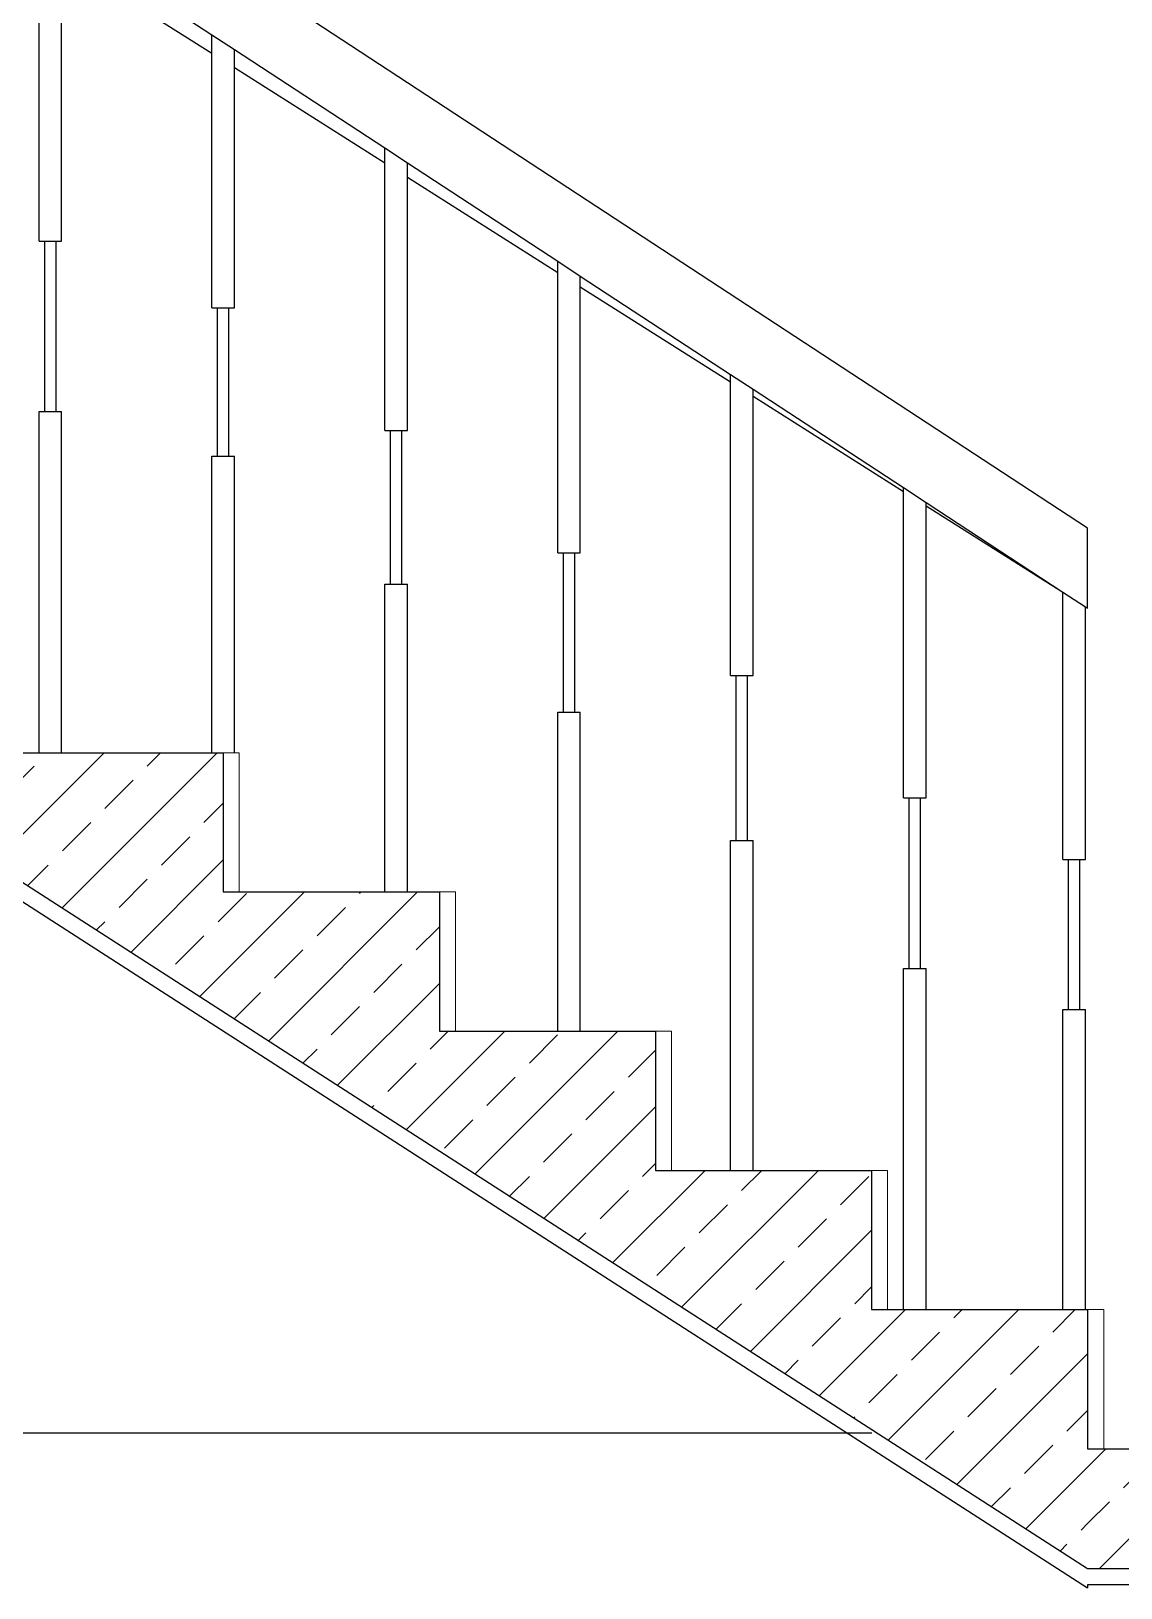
# Model space of a CAD drawing. Header units: millimetres. Extents: x 2232 to 85269, y -3593 to 5869.
# Drawn here: x 77024.8 to 77160.9, y 1990.4 to 2184.8 of the extents above; entities that cross this region are included whole.
import ezdxf

# ---------------------------------------------------------------- set-up
doc = ezdxf.new("R2010")
doc.units = ezdxf.units.MM
doc.layers.add('Standart', color=7, linetype='Continuous')
pattern_1 = [(45, (0, 0), (-7.07107, 7.07107), []), (45, (7.071, 0), (-7.07107, 7.07107), [5, -2.5])]

# ---------------------------------------------------------------- blocks, each defined once
blk = doc.blocks.new('IDE567Entity8358')
at = {"layer": 'Standart', "linetype": 'Continuous', "lineweight": -3}
h = blk.add_hatch(dxfattribs=at)
h.set_pattern_fill('ANSI33', color=171, scale=40, style=0)
h.set_pattern_definition(pattern_1)
h.paths.add_polyline_path([(936, 171.73), (963, 171.73), (963, 154.34), (990, 154.34), (990, 136.95), (1017, 136.95), (1017, 119.56), (1044, 119.56), (1044, 102.17), (1071, 102.17), (1071, 84.78), (1098, 84.78), (1098, 67.39), (1125, 67.39), (1125, 35), (909, 174.12), (909, 189.12), (936, 189.12)])
blk = doc.blocks.new('IDE567Entity8360')
at = {"layer": 'Standart', "linetype": 'Continuous', "lineweight": -3}
h = blk.add_hatch(dxfattribs=at)
h.set_pattern_fill('ANSI33', color=171, scale=40, style=0)
h.set_pattern_definition(pattern_1)
h.paths.add_polyline_path([(1315, 35), (1125, 35), (1125, 50), (1315, 50)])
blk = doc.blocks.new('IDE567Entity8889')
at = {"layer": 'Standart', "color": 134, "linetype": 'Continuous', "lineweight": -3}
blk.add_lwpolyline([(1121.9, 67.39), (1121.9, 104.87)], dxfattribs=at)
blk = doc.blocks.new('IDE567Entity8890')
at = {"layer": 'Standart', "color": 134, "linetype": 'Continuous', "lineweight": -3}
blk.add_lwpolyline([(1122.61, 104.87), (1122.61, 123.61)], dxfattribs=at)
blk = doc.blocks.new('IDE567Entity8891')
at = {"layer": 'Standart', "color": 134, "linetype": 'Continuous', "lineweight": -3}
blk.add_lwpolyline([(1121.9, 123.61), (1121.9, 157.03)], dxfattribs=at)
blk = doc.blocks.new('IDE567Entity8892')
at = {"layer": 'Standart', "color": 134, "linetype": 'Continuous', "lineweight": -3}
blk.add_lwpolyline([(1121.9, 104.87), (1122.61, 104.87)], dxfattribs=at)
blk = doc.blocks.new('IDE567Entity8893')
at = {"layer": 'Standart', "color": 134, "linetype": 'Continuous', "lineweight": -3}
blk.add_lwpolyline([(1124.73, 67.39), (1124.73, 104.87)], dxfattribs=at)
blk = doc.blocks.new('IDE567Entity8894')
at = {"layer": 'Standart', "color": 134, "linetype": 'Continuous', "lineweight": -3}
blk.add_lwpolyline([(1124.03, 104.87), (1124.03, 123.61)], dxfattribs=at)
blk = doc.blocks.new('IDE567Entity8895')
at = {"layer": 'Standart', "color": 134, "linetype": 'Continuous', "lineweight": -3}
blk.add_lwpolyline([(1121.9, 123.61), (1122.61, 123.61)], dxfattribs=at)
blk = doc.blocks.new('IDE567Entity8896')
at = {"layer": 'Standart', "color": 134, "linetype": 'Continuous', "lineweight": -3}
blk.add_lwpolyline([(1124.73, 123.61), (1124.73, 155.17)], dxfattribs=at)
blk = doc.blocks.new('IDE567Entity8897')
at = {"layer": 'Standart', "color": 134, "linetype": 'Continuous', "lineweight": -3}
blk.add_lwpolyline([(1101.99, 67.39), (1101.99, 110)], dxfattribs=at)
blk = doc.blocks.new('IDE567Entity8898')
at = {"layer": 'Standart', "color": 134, "linetype": 'Continuous', "lineweight": -3}
blk.add_lwpolyline([(1102.69, 110), (1102.69, 131.3)], dxfattribs=at)
blk = doc.blocks.new('IDE567Entity8899')
at = {"layer": 'Standart', "color": 134, "linetype": 'Continuous', "lineweight": -3}
blk.add_lwpolyline([(1101.99, 131.3), (1101.99, 169.58)], dxfattribs=at)
blk = doc.blocks.new('IDE567Entity8900')
at = {"layer": 'Standart', "color": 134, "linetype": 'Continuous', "lineweight": -3}
blk.add_lwpolyline([(1101.99, 110), (1102.69, 110)], dxfattribs=at)
blk = doc.blocks.new('IDE567Entity8901')
at = {"layer": 'Standart', "color": 134, "linetype": 'Continuous', "lineweight": -3}
blk.add_lwpolyline([(1104.81, 67.39), (1104.81, 110)], dxfattribs=at)
blk = doc.blocks.new('IDE567Entity8902')
at = {"layer": 'Standart', "color": 134, "linetype": 'Continuous', "lineweight": -3}
blk.add_lwpolyline([(1104.11, 110), (1104.11, 131.3)], dxfattribs=at)
blk = doc.blocks.new('IDE567Entity8903')
at = {"layer": 'Standart', "color": 134, "linetype": 'Continuous', "lineweight": -3}
blk.add_lwpolyline([(1101.99, 131.3), (1102.69, 131.3)], dxfattribs=at)
blk = doc.blocks.new('IDE567Entity8904')
at = {"layer": 'Standart', "color": 134, "linetype": 'Continuous', "lineweight": -3}
blk.add_lwpolyline([(1104.81, 131.3), (1104.81, 167.79)], dxfattribs=at)
blk = doc.blocks.new('IDE567Entity8905')
at = {"layer": 'Standart', "color": 134, "linetype": 'Continuous', "lineweight": -3}
blk.add_lwpolyline([(1080.39, 84.78), (1080.39, 126)], dxfattribs=at)
blk = doc.blocks.new('IDE567Entity8906')
at = {"layer": 'Standart', "color": 134, "linetype": 'Continuous', "lineweight": -3}
blk.add_lwpolyline([(1081.09, 126), (1081.09, 146.61)], dxfattribs=at)
blk = doc.blocks.new('IDE567Entity8907')
at = {"layer": 'Standart', "color": 134, "linetype": 'Continuous', "lineweight": -3}
blk.add_lwpolyline([(1080.39, 146.61), (1080.39, 183.27)], dxfattribs=at)
blk = doc.blocks.new('IDE567Entity8908')
at = {"layer": 'Standart', "color": 134, "linetype": 'Continuous', "lineweight": -3}
blk.add_lwpolyline([(1080.39, 126), (1081.09, 126)], dxfattribs=at)
blk = doc.blocks.new('IDE567Entity8909')
at = {"layer": 'Standart', "color": 134, "linetype": 'Continuous', "lineweight": -3}
blk.add_lwpolyline([(1083.21, 84.78), (1083.21, 126)], dxfattribs=at)
blk = doc.blocks.new('IDE567Entity8910')
at = {"layer": 'Standart', "color": 134, "linetype": 'Continuous', "lineweight": -3}
blk.add_lwpolyline([(1082.51, 126), (1082.51, 146.61)], dxfattribs=at)
blk = doc.blocks.new('IDE567Entity8911')
at = {"layer": 'Standart', "color": 134, "linetype": 'Continuous', "lineweight": -3}
blk.add_lwpolyline([(1080.39, 146.61), (1081.09, 146.61)], dxfattribs=at)
blk = doc.blocks.new('IDE567Entity8912')
at = {"layer": 'Standart', "color": 134, "linetype": 'Continuous', "lineweight": -3}
blk.add_lwpolyline([(1083.21, 146.61), (1083.21, 181.48)], dxfattribs=at)
blk = doc.blocks.new('IDE567Entity8913')
at = {"layer": 'Standart', "color": 134, "linetype": 'Continuous', "lineweight": -3}
blk.add_lwpolyline([(1058.79, 102.17), (1058.79, 142)], dxfattribs=at)
blk = doc.blocks.new('IDE567Entity8914')
at = {"layer": 'Standart', "color": 134, "linetype": 'Continuous', "lineweight": -3}
blk.add_lwpolyline([(1059.49, 142), (1059.49, 161.91)], dxfattribs=at)
blk = doc.blocks.new('IDE567Entity8915')
at = {"layer": 'Standart', "color": 134, "linetype": 'Continuous', "lineweight": -3}
blk.add_lwpolyline([(1058.79, 161.91), (1058.79, 196.96)], dxfattribs=at)
blk = doc.blocks.new('IDE567Entity8916')
at = {"layer": 'Standart', "color": 134, "linetype": 'Continuous', "lineweight": -3}
blk.add_lwpolyline([(1058.79, 142), (1059.49, 142)], dxfattribs=at)
blk = doc.blocks.new('IDE567Entity8917')
at = {"layer": 'Standart', "color": 134, "linetype": 'Continuous', "lineweight": -3}
blk.add_lwpolyline([(1061.61, 102.17), (1061.61, 142)], dxfattribs=at)
blk = doc.blocks.new('IDE567Entity8918')
at = {"layer": 'Standart', "color": 134, "linetype": 'Continuous', "lineweight": -3}
blk.add_lwpolyline([(1060.91, 142), (1060.91, 161.91)], dxfattribs=at)
blk = doc.blocks.new('IDE567Entity8919')
at = {"layer": 'Standart', "color": 134, "linetype": 'Continuous', "lineweight": -3}
blk.add_lwpolyline([(1058.79, 161.91), (1059.49, 161.91)], dxfattribs=at)
blk = doc.blocks.new('IDE567Entity8920')
at = {"layer": 'Standart', "color": 134, "linetype": 'Continuous', "lineweight": -3}
blk.add_lwpolyline([(1061.61, 161.91), (1061.61, 195.17)], dxfattribs=at)
blk = doc.blocks.new('IDE567Entity8921')
at = {"layer": 'Standart', "color": 134, "linetype": 'Continuous', "lineweight": -3}
blk.add_lwpolyline([(1037.19, 119.56), (1037.19, 158)], dxfattribs=at)
blk = doc.blocks.new('IDE567Entity8922')
at = {"layer": 'Standart', "color": 134, "linetype": 'Continuous', "lineweight": -3}
blk.add_lwpolyline([(1037.89, 158), (1037.89, 177.21)], dxfattribs=at)
blk = doc.blocks.new('IDE567Entity8923')
at = {"layer": 'Standart', "color": 134, "linetype": 'Continuous', "lineweight": -3}
blk.add_lwpolyline([(1037.19, 177.21), (1037.19, 210.65)], dxfattribs=at)
blk = doc.blocks.new('IDE567Entity8924')
at = {"layer": 'Standart', "color": 134, "linetype": 'Continuous', "lineweight": -3}
blk.add_lwpolyline([(1037.19, 158), (1037.89, 158)], dxfattribs=at)
blk = doc.blocks.new('IDE567Entity8925')
at = {"layer": 'Standart', "color": 134, "linetype": 'Continuous', "lineweight": -3}
blk.add_lwpolyline([(1040.01, 119.56), (1040.01, 158)], dxfattribs=at)
blk = doc.blocks.new('IDE567Entity8926')
at = {"layer": 'Standart', "color": 134, "linetype": 'Continuous', "lineweight": -3}
blk.add_lwpolyline([(1039.31, 158), (1039.31, 177.21)], dxfattribs=at)
blk = doc.blocks.new('IDE567Entity8927')
at = {"layer": 'Standart', "color": 134, "linetype": 'Continuous', "lineweight": -3}
blk.add_lwpolyline([(1037.19, 177.21), (1037.89, 177.21)], dxfattribs=at)
blk = doc.blocks.new('IDE567Entity8928')
at = {"layer": 'Standart', "color": 134, "linetype": 'Continuous', "lineweight": -3}
blk.add_lwpolyline([(1040.01, 177.21), (1040.01, 208.86)], dxfattribs=at)
blk = doc.blocks.new('IDE567Entity8929')
at = {"layer": 'Standart', "color": 134, "linetype": 'Continuous', "lineweight": -3}
blk.add_lwpolyline([(1015.59, 136.95), (1015.59, 173.99)], dxfattribs=at)
blk = doc.blocks.new('IDE567Entity8930')
at = {"layer": 'Standart', "color": 134, "linetype": 'Continuous', "lineweight": -3}
blk.add_lwpolyline([(1016.29, 173.99), (1016.29, 192.52)], dxfattribs=at)
blk = doc.blocks.new('IDE567Entity8931')
at = {"layer": 'Standart', "color": 134, "linetype": 'Continuous', "lineweight": -3}
blk.add_lwpolyline([(1015.59, 192.52), (1015.59, 224.34)], dxfattribs=at)
blk = doc.blocks.new('IDE567Entity8932')
at = {"layer": 'Standart', "color": 134, "linetype": 'Continuous', "lineweight": -3}
blk.add_lwpolyline([(1015.59, 173.99), (1016.29, 173.99)], dxfattribs=at)
blk = doc.blocks.new('IDE567Entity8933')
at = {"layer": 'Standart', "color": 134, "linetype": 'Continuous', "lineweight": -3}
blk.add_lwpolyline([(1018.41, 136.95), (1018.41, 173.99)], dxfattribs=at)
blk = doc.blocks.new('IDE567Entity8934')
at = {"layer": 'Standart', "color": 134, "linetype": 'Continuous', "lineweight": -3}
blk.add_lwpolyline([(1017.71, 173.99), (1017.71, 192.52)], dxfattribs=at)
blk = doc.blocks.new('IDE567Entity8935')
at = {"layer": 'Standart', "color": 134, "linetype": 'Continuous', "lineweight": -3}
blk.add_lwpolyline([(1015.59, 192.52), (1016.29, 192.52)], dxfattribs=at)
blk = doc.blocks.new('IDE567Entity8936')
at = {"layer": 'Standart', "color": 134, "linetype": 'Continuous', "lineweight": -3}
blk.add_lwpolyline([(1018.41, 192.52), (1018.41, 222.54)], dxfattribs=at)
blk = doc.blocks.new('IDE567Entity8937')
at = {"layer": 'Standart', "color": 134, "linetype": 'Continuous', "lineweight": -3}
blk.add_lwpolyline([(993.99, 136.95), (993.99, 179.56)], dxfattribs=at)
blk = doc.blocks.new('IDE567Entity8938')
at = {"layer": 'Standart', "color": 134, "linetype": 'Continuous', "lineweight": -3}
blk.add_lwpolyline([(994.69, 179.56), (994.69, 200.86)], dxfattribs=at)
blk = doc.blocks.new('IDE567Entity8939')
at = {"layer": 'Standart', "color": 134, "linetype": 'Continuous', "lineweight": -3}
blk.add_lwpolyline([(993.99, 200.86), (993.99, 238.02)], dxfattribs=at)
blk = doc.blocks.new('IDE567Entity8940')
at = {"layer": 'Standart', "color": 134, "linetype": 'Continuous', "lineweight": -3}
blk.add_lwpolyline([(993.99, 179.56), (994.69, 179.56)], dxfattribs=at)
blk = doc.blocks.new('IDE567Entity8941')
at = {"layer": 'Standart', "color": 134, "linetype": 'Continuous', "lineweight": -3}
blk.add_lwpolyline([(996.81, 136.95), (996.81, 179.56)], dxfattribs=at)
blk = doc.blocks.new('IDE567Entity8942')
at = {"layer": 'Standart', "color": 134, "linetype": 'Continuous', "lineweight": -3}
blk.add_lwpolyline([(996.11, 179.56), (996.11, 200.86)], dxfattribs=at)
blk = doc.blocks.new('IDE567Entity8943')
at = {"layer": 'Standart', "color": 134, "linetype": 'Continuous', "lineweight": -3}
blk.add_lwpolyline([(993.99, 200.86), (994.69, 200.86)], dxfattribs=at)
blk = doc.blocks.new('IDE567Entity8944')
at = {"layer": 'Standart', "color": 134, "linetype": 'Continuous', "lineweight": -3}
blk.add_lwpolyline([(996.81, 200.86), (996.81, 236.23)], dxfattribs=at)
blk = doc.blocks.new('IDE567Entity8983')
at = {"layer": 'Standart', "color": 134, "linetype": 'Continuous', "lineweight": -3}
blk.add_lwpolyline([(996.81, 236.23), (1015.59, 224.34)], dxfattribs=at)
blk = doc.blocks.new('IDE567Entity8984')
at = {"layer": 'Standart', "color": 134, "linetype": 'Continuous', "lineweight": -3}
blk.add_lwpolyline([(1018.41, 222.54), (1037.19, 210.65)], dxfattribs=at)
blk = doc.blocks.new('IDE567Entity8985')
at = {"layer": 'Standart', "color": 134, "linetype": 'Continuous', "lineweight": -3}
blk.add_lwpolyline([(1040.01, 208.86), (1058.79, 196.96)], dxfattribs=at)
blk = doc.blocks.new('IDE567Entity8986')
at = {"layer": 'Standart', "color": 134, "linetype": 'Continuous', "lineweight": -3}
blk.add_lwpolyline([(1061.61, 195.17), (1080.39, 183.27)], dxfattribs=at)
blk = doc.blocks.new('IDE567Entity8987')
at = {"layer": 'Standart', "color": 134, "linetype": 'Continuous', "lineweight": -3}
blk.add_lwpolyline([(1083.21, 181.48), (1101.99, 169.58)], dxfattribs=at)
blk = doc.blocks.new('IDE567Entity8988')
at = {"layer": 'Standart', "color": 134, "linetype": 'Continuous', "lineweight": -3}
blk.add_lwpolyline([(1104.81, 167.79), (1121.9, 157.03)], dxfattribs=at)
blk = doc.blocks.new('IDE567Entity8989')
at = {"layer": 'Standart', "color": 134, "linetype": 'Continuous', "lineweight": -3}
blk.add_lwpolyline([(1125, 165), (912.54, 304.12)], dxfattribs=at)
blk = doc.blocks.new('IDE567Entity8990')
at = {"layer": 'Standart', "color": 134, "linetype": 'Continuous', "lineweight": -3}
blk.add_lwpolyline([(1125, 155), (1125, 165)], dxfattribs=at)
blk = doc.blocks.new('IDE567Entity9056')
at = {"layer": 'Standart', "color": 159, "linetype": 'Continuous', "lineweight": -3}
blk.add_lwpolyline([(787, 52), (1098.02, 52)], dxfattribs=at)
blk = doc.blocks.new('IDE567Entity9514')
at = {"layer": 'Standart', "color": 159, "linetype": 'Continuous', "lineweight": -3}
blk.add_lwpolyline([(1017, 136.95), (1017, 119.56)], dxfattribs=at)
blk = doc.blocks.new('IDE567Entity9516')
at = {"layer": 'Standart', "color": 159, "linetype": 'Continuous', "lineweight": -3}
blk.add_lwpolyline([(992, 136.95), (993.99, 136.95)], dxfattribs=at)
blk = doc.blocks.new('IDE567Entity9517')
at = {"layer": 'Standart', "color": 159, "linetype": 'Continuous', "lineweight": -3}
blk.add_lwpolyline([(1044, 119.56), (1044, 102.17)], dxfattribs=at)
blk = doc.blocks.new('IDE567Entity9518')
at = {"layer": 'Standart', "color": 159, "linetype": 'Continuous', "lineweight": -3}
blk.add_lwpolyline([(1017, 119.56), (1019, 119.56)], dxfattribs=at)
blk = doc.blocks.new('IDE567Entity9519')
at = {"layer": 'Standart', "color": 159, "linetype": 'Continuous', "lineweight": -3}
blk.add_lwpolyline([(1019, 119.56), (1037.19, 119.56)], dxfattribs=at)
blk = doc.blocks.new('IDE567Entity9520')
at = {"layer": 'Standart', "color": 159, "linetype": 'Continuous', "lineweight": -3}
blk.add_lwpolyline([(1071, 102.17), (1071, 84.78)], dxfattribs=at)
blk = doc.blocks.new('IDE567Entity9521')
at = {"layer": 'Standart', "color": 159, "linetype": 'Continuous', "lineweight": -3}
blk.add_lwpolyline([(1044, 102.17), (1046, 102.17)], dxfattribs=at)
blk = doc.blocks.new('IDE567Entity9522')
at = {"layer": 'Standart', "color": 159, "linetype": 'Continuous', "lineweight": -3}
blk.add_lwpolyline([(1046, 102.17), (1058.79, 102.17)], dxfattribs=at)
blk = doc.blocks.new('IDE567Entity9523')
at = {"layer": 'Standart', "color": 159, "linetype": 'Continuous', "lineweight": -3}
blk.add_lwpolyline([(1098, 84.78), (1098, 67.39)], dxfattribs=at)
blk = doc.blocks.new('IDE567Entity9524')
at = {"layer": 'Standart', "color": 159, "linetype": 'Continuous', "lineweight": -3}
blk.add_lwpolyline([(1071, 84.78), (1073, 84.78)], dxfattribs=at)
blk = doc.blocks.new('IDE567Entity9525')
at = {"layer": 'Standart', "color": 159, "linetype": 'Continuous', "lineweight": -3}
blk.add_lwpolyline([(1073, 84.78), (1080.39, 84.78)], dxfattribs=at)
blk = doc.blocks.new('IDE567Entity9526')
at = {"layer": 'Standart', "color": 159, "linetype": 'Continuous', "lineweight": -3}
blk.add_lwpolyline([(1125, 67.39), (1125, 50)], dxfattribs=at)
blk = doc.blocks.new('IDE567Entity9527')
at = {"layer": 'Standart', "color": 159, "linetype": 'Continuous', "lineweight": -3}
blk.add_lwpolyline([(1098, 67.39), (1100, 67.39)], dxfattribs=at)
blk = doc.blocks.new('IDE567Entity9528')
at = {"layer": 'Standart', "color": 159, "linetype": 'Continuous', "lineweight": -3}
blk.add_lwpolyline([(1100, 67.39), (1101.99, 67.39)], dxfattribs=at)
blk = doc.blocks.new('IDE567Entity9530')
at = {"layer": 'Standart', "color": 159, "linetype": 'Continuous', "lineweight": -3}
blk.add_lwpolyline([(1125, 35), (909, 174.12)], dxfattribs=at)
blk = doc.blocks.new('IDE567Entity9547')
at = {"layer": 'Standart', "color": 159, "linetype": 'Continuous', "lineweight": -3}
blk.add_lwpolyline([(1315, 35), (1125, 35)], dxfattribs=at)
blk = doc.blocks.new('IDE567Entity9548')
at = {"layer": 'Standart', "color": 159, "linetype": 'Continuous', "lineweight": -3}
blk.add_lwpolyline([(1125, 50), (1127, 50)], dxfattribs=at)
blk = doc.blocks.new('IDE567Entity9549')
at = {"layer": 'Standart', "color": 159, "linetype": 'Continuous', "lineweight": -3}
blk.add_lwpolyline([(1127, 50), (1315, 50)], dxfattribs=at)
blk = doc.blocks.new('IDE567Entity9753')
at = {"layer": 'Standart', "color": 163, "linetype": 'Continuous', "lineweight": 5}
blk.add_lwpolyline([(1125, 67.39), (1127, 67.39)], dxfattribs=at)
blk = doc.blocks.new('IDE567Entity9754')
at = {"layer": 'Standart', "color": 163, "linetype": 'Continuous', "lineweight": 5}
blk.add_lwpolyline([(1127, 67.39), (1127, 50)], dxfattribs=at)
blk = doc.blocks.new('IDE567Entity9755')
at = {"layer": 'Standart', "color": 163, "linetype": 'Continuous', "lineweight": 5}
blk.add_lwpolyline([(1098, 84.78), (1100, 84.78)], dxfattribs=at)
blk = doc.blocks.new('IDE567Entity9756')
at = {"layer": 'Standart', "color": 163, "linetype": 'Continuous', "lineweight": 5}
blk.add_lwpolyline([(1100, 84.78), (1100, 67.39)], dxfattribs=at)
blk = doc.blocks.new('IDE567Entity9757')
at = {"layer": 'Standart', "color": 163, "linetype": 'Continuous', "lineweight": 5}
blk.add_lwpolyline([(1071, 102.17), (1073, 102.17)], dxfattribs=at)
blk = doc.blocks.new('IDE567Entity9758')
at = {"layer": 'Standart', "color": 163, "linetype": 'Continuous', "lineweight": 5}
blk.add_lwpolyline([(1073, 102.17), (1073, 84.78)], dxfattribs=at)
blk = doc.blocks.new('IDE567Entity9759')
at = {"layer": 'Standart', "color": 163, "linetype": 'Continuous', "lineweight": 5}
blk.add_lwpolyline([(1044, 119.56), (1046, 119.56)], dxfattribs=at)
blk = doc.blocks.new('IDE567Entity9760')
at = {"layer": 'Standart', "color": 163, "linetype": 'Continuous', "lineweight": 5}
blk.add_lwpolyline([(1046, 119.56), (1046, 102.17)], dxfattribs=at)
blk = doc.blocks.new('IDE567Entity9761')
at = {"layer": 'Standart', "color": 163, "linetype": 'Continuous', "lineweight": 5}
blk.add_lwpolyline([(1017, 136.95), (1018.41, 136.95)], dxfattribs=at)
blk = doc.blocks.new('IDE567Entity9762')
at = {"layer": 'Standart', "color": 163, "linetype": 'Continuous', "lineweight": 5}
blk.add_lwpolyline([(1019, 136.95), (1019, 119.56)], dxfattribs=at)
blk = doc.blocks.new('IDE567Entity10005')
at = {"layer": 'Standart', "color": 11, "linetype": 'Continuous', "lineweight": -3}
blk.add_lwpolyline([(1313, 33), (1125, 33)], dxfattribs=at)
blk = doc.blocks.new('IDE567Entity10006')
at = {"layer": 'Standart', "color": 11, "linetype": 'Continuous', "lineweight": -3}
blk.add_lwpolyline([(1125, 33), (1125, 32.62)], dxfattribs=at)
blk = doc.blocks.new('IDE567Entity10007')
at = {"layer": 'Standart', "color": 11, "linetype": 'Continuous', "lineweight": -3}
blk.add_lwpolyline([(909, 171.74), (1125, 32.62)], dxfattribs=at)
blk = doc.blocks.new('IDE567Entity10377')
at = {"layer": 'Standart', "color": 134, "linetype": 'Continuous', "lineweight": -3}
blk.add_lwpolyline([(1122.61, 104.87), (1124.03, 104.87)], dxfattribs=at)
blk = doc.blocks.new('IDE567Entity10378')
at = {"layer": 'Standart', "color": 134, "linetype": 'Continuous', "lineweight": -3}
blk.add_lwpolyline([(1124.03, 104.87), (1124.73, 104.87)], dxfattribs=at)
blk = doc.blocks.new('IDE567Entity10379')
at = {"layer": 'Standart', "color": 134, "linetype": 'Continuous', "lineweight": -3}
blk.add_lwpolyline([(1122.61, 123.61), (1124.03, 123.61)], dxfattribs=at)
blk = doc.blocks.new('IDE567Entity10380')
at = {"layer": 'Standart', "color": 134, "linetype": 'Continuous', "lineweight": -3}
blk.add_lwpolyline([(1124.03, 123.61), (1124.73, 123.61)], dxfattribs=at)
blk = doc.blocks.new('IDE567Entity10381')
at = {"layer": 'Standart', "color": 134, "linetype": 'Continuous', "lineweight": -3}
blk.add_lwpolyline([(1101.99, 169.58), (1101.99, 170.07)], dxfattribs=at)
blk = doc.blocks.new('IDE567Entity10382')
at = {"layer": 'Standart', "color": 134, "linetype": 'Continuous', "lineweight": -3}
blk.add_lwpolyline([(1102.69, 110), (1104.11, 110)], dxfattribs=at)
blk = doc.blocks.new('IDE567Entity10383')
at = {"layer": 'Standart', "color": 134, "linetype": 'Continuous', "lineweight": -3}
blk.add_lwpolyline([(1104.11, 110), (1104.81, 110)], dxfattribs=at)
blk = doc.blocks.new('IDE567Entity10384')
at = {"layer": 'Standart', "color": 134, "linetype": 'Continuous', "lineweight": -3}
blk.add_lwpolyline([(1102.69, 131.3), (1104.11, 131.3)], dxfattribs=at)
blk = doc.blocks.new('IDE567Entity10385')
at = {"layer": 'Standart', "color": 134, "linetype": 'Continuous', "lineweight": -3}
blk.add_lwpolyline([(1104.11, 131.3), (1104.81, 131.3)], dxfattribs=at)
blk = doc.blocks.new('IDE567Entity10386')
at = {"layer": 'Standart', "color": 134, "linetype": 'Continuous', "lineweight": -3}
blk.add_lwpolyline([(1104.81, 167.79), (1104.81, 168.22)], dxfattribs=at)
blk = doc.blocks.new('IDE567Entity10387')
at = {"layer": 'Standart', "color": 134, "linetype": 'Continuous', "lineweight": -3}
blk.add_lwpolyline([(1080.39, 183.27), (1080.39, 184.21)], dxfattribs=at)
blk = doc.blocks.new('IDE567Entity10388')
at = {"layer": 'Standart', "color": 134, "linetype": 'Continuous', "lineweight": -3}
blk.add_lwpolyline([(1081.09, 126), (1082.51, 126)], dxfattribs=at)
blk = doc.blocks.new('IDE567Entity10389')
at = {"layer": 'Standart', "color": 134, "linetype": 'Continuous', "lineweight": -3}
blk.add_lwpolyline([(1082.51, 126), (1083.21, 126)], dxfattribs=at)
blk = doc.blocks.new('IDE567Entity10390')
at = {"layer": 'Standart', "color": 134, "linetype": 'Continuous', "lineweight": -3}
blk.add_lwpolyline([(1081.09, 146.61), (1082.51, 146.61)], dxfattribs=at)
blk = doc.blocks.new('IDE567Entity10391')
at = {"layer": 'Standart', "color": 134, "linetype": 'Continuous', "lineweight": -3}
blk.add_lwpolyline([(1082.51, 146.61), (1083.21, 146.61)], dxfattribs=at)
blk = doc.blocks.new('IDE567Entity10392')
at = {"layer": 'Standart', "color": 134, "linetype": 'Continuous', "lineweight": -3}
blk.add_lwpolyline([(1083.21, 181.48), (1083.21, 182.36)], dxfattribs=at)
blk = doc.blocks.new('IDE567Entity10393')
at = {"layer": 'Standart', "color": 134, "linetype": 'Continuous', "lineweight": -3}
blk.add_lwpolyline([(1058.79, 196.96), (1058.79, 198.36)], dxfattribs=at)
blk = doc.blocks.new('IDE567Entity10394')
at = {"layer": 'Standart', "color": 134, "linetype": 'Continuous', "lineweight": -3}
blk.add_lwpolyline([(1059.49, 142), (1060.91, 142)], dxfattribs=at)
blk = doc.blocks.new('IDE567Entity10395')
at = {"layer": 'Standart', "color": 134, "linetype": 'Continuous', "lineweight": -3}
blk.add_lwpolyline([(1060.91, 142), (1061.61, 142)], dxfattribs=at)
blk = doc.blocks.new('IDE567Entity10396')
at = {"layer": 'Standart', "color": 134, "linetype": 'Continuous', "lineweight": -3}
blk.add_lwpolyline([(1059.49, 161.91), (1060.91, 161.91)], dxfattribs=at)
blk = doc.blocks.new('IDE567Entity10397')
at = {"layer": 'Standart', "color": 134, "linetype": 'Continuous', "lineweight": -3}
blk.add_lwpolyline([(1060.91, 161.91), (1061.61, 161.91)], dxfattribs=at)
blk = doc.blocks.new('IDE567Entity10398')
at = {"layer": 'Standart', "color": 134, "linetype": 'Continuous', "lineweight": -3}
blk.add_lwpolyline([(1061.61, 195.17), (1061.61, 196.5)], dxfattribs=at)
blk = doc.blocks.new('IDE567Entity10399')
at = {"layer": 'Standart', "color": 134, "linetype": 'Continuous', "lineweight": -3}
blk.add_lwpolyline([(1037.19, 210.65), (1037.19, 212.5)], dxfattribs=at)
blk = doc.blocks.new('IDE567Entity10400')
at = {"layer": 'Standart', "color": 134, "linetype": 'Continuous', "lineweight": -3}
blk.add_lwpolyline([(1037.89, 158), (1039.31, 158)], dxfattribs=at)
blk = doc.blocks.new('IDE567Entity10401')
at = {"layer": 'Standart', "color": 134, "linetype": 'Continuous', "lineweight": -3}
blk.add_lwpolyline([(1039.31, 158), (1040.01, 158)], dxfattribs=at)
blk = doc.blocks.new('IDE567Entity10402')
at = {"layer": 'Standart', "color": 134, "linetype": 'Continuous', "lineweight": -3}
blk.add_lwpolyline([(1037.89, 177.21), (1039.31, 177.21)], dxfattribs=at)
blk = doc.blocks.new('IDE567Entity10403')
at = {"layer": 'Standart', "color": 134, "linetype": 'Continuous', "lineweight": -3}
blk.add_lwpolyline([(1039.31, 177.21), (1040.01, 177.21)], dxfattribs=at)
blk = doc.blocks.new('IDE567Entity10404')
at = {"layer": 'Standart', "color": 134, "linetype": 'Continuous', "lineweight": -3}
blk.add_lwpolyline([(1040.01, 208.86), (1040.01, 210.65)], dxfattribs=at)
blk = doc.blocks.new('IDE567Entity10405')
at = {"layer": 'Standart', "color": 134, "linetype": 'Continuous', "lineweight": -3}
blk.add_lwpolyline([(1015.59, 224.34), (1015.59, 226.64)], dxfattribs=at)
blk = doc.blocks.new('IDE567Entity10406')
at = {"layer": 'Standart', "color": 134, "linetype": 'Continuous', "lineweight": -3}
blk.add_lwpolyline([(1016.29, 173.99), (1017.71, 173.99)], dxfattribs=at)
blk = doc.blocks.new('IDE567Entity10407')
at = {"layer": 'Standart', "color": 134, "linetype": 'Continuous', "lineweight": -3}
blk.add_lwpolyline([(1017.71, 173.99), (1018.41, 173.99)], dxfattribs=at)
blk = doc.blocks.new('IDE567Entity10408')
at = {"layer": 'Standart', "color": 134, "linetype": 'Continuous', "lineweight": -3}
blk.add_lwpolyline([(1016.29, 192.52), (1017.71, 192.52)], dxfattribs=at)
blk = doc.blocks.new('IDE567Entity10409')
at = {"layer": 'Standart', "color": 134, "linetype": 'Continuous', "lineweight": -3}
blk.add_lwpolyline([(1017.71, 192.52), (1018.41, 192.52)], dxfattribs=at)
blk = doc.blocks.new('IDE567Entity10410')
at = {"layer": 'Standart', "color": 134, "linetype": 'Continuous', "lineweight": -3}
blk.add_lwpolyline([(1018.41, 222.54), (1018.41, 224.79)], dxfattribs=at)
blk = doc.blocks.new('IDE567Entity10412')
at = {"layer": 'Standart', "color": 134, "linetype": 'Continuous', "lineweight": -3}
blk.add_lwpolyline([(994.69, 179.56), (996.11, 179.56)], dxfattribs=at)
blk = doc.blocks.new('IDE567Entity10413')
at = {"layer": 'Standart', "color": 134, "linetype": 'Continuous', "lineweight": -3}
blk.add_lwpolyline([(996.11, 179.56), (996.81, 179.56)], dxfattribs=at)
blk = doc.blocks.new('IDE567Entity10414')
at = {"layer": 'Standart', "color": 134, "linetype": 'Continuous', "lineweight": -3}
blk.add_lwpolyline([(994.69, 200.86), (996.11, 200.86)], dxfattribs=at)
blk = doc.blocks.new('IDE567Entity10415')
at = {"layer": 'Standart', "color": 134, "linetype": 'Continuous', "lineweight": -3}
blk.add_lwpolyline([(996.11, 200.86), (996.81, 200.86)], dxfattribs=at)
blk = doc.blocks.new('IDE567Entity10449')
at = {"layer": 'Standart', "color": 134, "linetype": 'Continuous', "lineweight": -3}
blk.add_lwpolyline([(996.81, 238.94), (1015.59, 226.64)], dxfattribs=at)
blk = doc.blocks.new('IDE567Entity10450')
at = {"layer": 'Standart', "color": 134, "linetype": 'Continuous', "lineweight": -3}
blk.add_lwpolyline([(1015.59, 226.64), (1018.41, 224.79)], dxfattribs=at)
blk = doc.blocks.new('IDE567Entity10451')
at = {"layer": 'Standart', "color": 134, "linetype": 'Continuous', "lineweight": -3}
blk.add_lwpolyline([(1018.41, 224.79), (1037.19, 212.5)], dxfattribs=at)
blk = doc.blocks.new('IDE567Entity10452')
at = {"layer": 'Standart', "color": 134, "linetype": 'Continuous', "lineweight": -3}
blk.add_lwpolyline([(1037.19, 212.5), (1040.01, 210.65)], dxfattribs=at)
blk = doc.blocks.new('IDE567Entity10453')
at = {"layer": 'Standart', "color": 134, "linetype": 'Continuous', "lineweight": -3}
blk.add_lwpolyline([(1040.01, 210.65), (1058.79, 198.36)], dxfattribs=at)
blk = doc.blocks.new('IDE567Entity10454')
at = {"layer": 'Standart', "color": 134, "linetype": 'Continuous', "lineweight": -3}
blk.add_lwpolyline([(1058.79, 198.36), (1061.61, 196.5)], dxfattribs=at)
blk = doc.blocks.new('IDE567Entity10455')
at = {"layer": 'Standart', "color": 134, "linetype": 'Continuous', "lineweight": -3}
blk.add_lwpolyline([(1061.61, 196.5), (1080.39, 184.21)], dxfattribs=at)
blk = doc.blocks.new('IDE567Entity10456')
at = {"layer": 'Standart', "color": 134, "linetype": 'Continuous', "lineweight": -3}
blk.add_lwpolyline([(1080.39, 184.21), (1083.21, 182.36)], dxfattribs=at)
blk = doc.blocks.new('IDE567Entity10457')
at = {"layer": 'Standart', "color": 134, "linetype": 'Continuous', "lineweight": -3}
blk.add_lwpolyline([(1083.21, 182.36), (1101.99, 170.07)], dxfattribs=at)
blk = doc.blocks.new('IDE567Entity10458')
at = {"layer": 'Standart', "color": 134, "linetype": 'Continuous', "lineweight": -3}
blk.add_lwpolyline([(1101.99, 170.07), (1104.81, 168.22)], dxfattribs=at)
blk = doc.blocks.new('IDE567Entity10459')
at = {"layer": 'Standart', "color": 134, "linetype": 'Continuous', "lineweight": -3}
blk.add_lwpolyline([(1104.81, 168.22), (1121.9, 157.03)], dxfattribs=at)
blk = doc.blocks.new('IDE567Entity10460')
at = {"layer": 'Standart', "color": 134, "linetype": 'Continuous', "lineweight": -3}
blk.add_lwpolyline([(1121.9, 157.03), (1124.73, 155.17)], dxfattribs=at)
blk = doc.blocks.new('IDE567Entity10461')
at = {"layer": 'Standart', "color": 134, "linetype": 'Continuous', "lineweight": -3}
blk.add_lwpolyline([(1124.73, 155.17), (1125, 155)], dxfattribs=at)
blk = doc.blocks.new('IDE567Entity10801')
at = {"layer": 'Standart', "color": 159, "linetype": 'Continuous', "lineweight": -3}
blk.add_lwpolyline([(993.99, 136.95), (996.81, 136.95)], dxfattribs=at)
blk = doc.blocks.new('IDE567Entity10802')
at = {"layer": 'Standart', "color": 159, "linetype": 'Continuous', "lineweight": -3}
blk.add_lwpolyline([(996.81, 136.95), (1015.59, 136.95)], dxfattribs=at)
blk = doc.blocks.new('IDE567Entity10803')
at = {"layer": 'Standart', "color": 159, "linetype": 'Continuous', "lineweight": -3}
blk.add_lwpolyline([(1015.59, 136.95), (1017, 136.95)], dxfattribs=at)
blk = doc.blocks.new('IDE567Entity10804')
at = {"layer": 'Standart', "color": 159, "linetype": 'Continuous', "lineweight": -3}
blk.add_lwpolyline([(1037.19, 119.56), (1040.01, 119.56)], dxfattribs=at)
blk = doc.blocks.new('IDE567Entity10805')
at = {"layer": 'Standart', "color": 159, "linetype": 'Continuous', "lineweight": -3}
blk.add_lwpolyline([(1040.01, 119.56), (1044, 119.56)], dxfattribs=at)
blk = doc.blocks.new('IDE567Entity10806')
at = {"layer": 'Standart', "color": 159, "linetype": 'Continuous', "lineweight": -3}
blk.add_lwpolyline([(1058.79, 102.17), (1061.61, 102.17)], dxfattribs=at)
blk = doc.blocks.new('IDE567Entity10807')
at = {"layer": 'Standart', "color": 159, "linetype": 'Continuous', "lineweight": -3}
blk.add_lwpolyline([(1061.61, 102.17), (1071, 102.17)], dxfattribs=at)
blk = doc.blocks.new('IDE567Entity10808')
at = {"layer": 'Standart', "color": 159, "linetype": 'Continuous', "lineweight": -3}
blk.add_lwpolyline([(1080.39, 84.78), (1083.21, 84.78)], dxfattribs=at)
blk = doc.blocks.new('IDE567Entity10809')
at = {"layer": 'Standart', "color": 159, "linetype": 'Continuous', "lineweight": -3}
blk.add_lwpolyline([(1083.21, 84.78), (1098, 84.78)], dxfattribs=at)
blk = doc.blocks.new('IDE567Entity10810')
at = {"layer": 'Standart', "color": 159, "linetype": 'Continuous', "lineweight": -3}
blk.add_lwpolyline([(1101.99, 67.39), (1104.81, 67.39)], dxfattribs=at)
blk = doc.blocks.new('IDE567Entity10811')
at = {"layer": 'Standart', "color": 159, "linetype": 'Continuous', "lineweight": -3}
blk.add_lwpolyline([(1104.81, 67.39), (1121.9, 67.39)], dxfattribs=at)
blk = doc.blocks.new('IDE567Entity10812')
at = {"layer": 'Standart', "color": 159, "linetype": 'Continuous', "lineweight": -3}
blk.add_lwpolyline([(1121.9, 67.39), (1124.73, 67.39)], dxfattribs=at)
blk = doc.blocks.new('IDE567Entity10813')
at = {"layer": 'Standart', "color": 159, "linetype": 'Continuous', "lineweight": -3}
blk.add_lwpolyline([(1124.73, 67.39), (1125, 67.39)], dxfattribs=at)
blk = doc.blocks.new('IDE567Entity10906')
at = {"layer": 'Standart', "color": 163, "linetype": 'Continuous', "lineweight": 5}
blk.add_lwpolyline([(1018.41, 136.95), (1019, 136.95)], dxfattribs=at)

msp = doc.modelspace()

# ---------------------------------------------------------------- block references
at = {"layer": 'Standart'}
for name in ['IDE567Entity8989', 'IDE567Entity8939', 'IDE567Entity10449', 'IDE567Entity8944', 'IDE567Entity8983', 'IDE567Entity10405', 'IDE567Entity10450', 'IDE567Entity8931', 'IDE567Entity10410', 'IDE567Entity10451', 'IDE567Entity8936', 'IDE567Entity8984', 'IDE567Entity10399', 'IDE567Entity10452', 'IDE567Entity8923', 'IDE567Entity10404', 'IDE567Entity10453', 'IDE567Entity8928', 'IDE567Entity8985', 'IDE567Entity8943', 'IDE567Entity8938', 'IDE567Entity10414', 'IDE567Entity8942', 'IDE567Entity10415', 'IDE567Entity10393', 'IDE567Entity10454', 'IDE567Entity8915', 'IDE567Entity10398', 'IDE567Entity10455', 'IDE567Entity8920', 'IDE567Entity8986', 'IDE567Entity8935', 'IDE567Entity8930', 'IDE567Entity10408', 'IDE567Entity8934', 'IDE567Entity10409', 'IDE567Entity8358', 'IDE567Entity10387', 'IDE567Entity10456', 'IDE567Entity8907', 'IDE567Entity10392', 'IDE567Entity10457', 'IDE567Entity8912', 'IDE567Entity8987', 'IDE567Entity8937', 'IDE567Entity8940', 'IDE567Entity10412', 'IDE567Entity10413', 'IDE567Entity8941', 'IDE567Entity8927', 'IDE567Entity8922', 'IDE567Entity10402', 'IDE567Entity8926', 'IDE567Entity10403', 'IDE567Entity9530', 'IDE567Entity8929', 'IDE567Entity8932', 'IDE567Entity10406', 'IDE567Entity10407', 'IDE567Entity8933', 'IDE567Entity10007', 'IDE567Entity10381', 'IDE567Entity10458', 'IDE567Entity8899', 'IDE567Entity10386', 'IDE567Entity10459', 'IDE567Entity8904', 'IDE567Entity8988', 'IDE567Entity8990', 'IDE567Entity8919', 'IDE567Entity8914', 'IDE567Entity10396', 'IDE567Entity8918', 'IDE567Entity10397', 'IDE567Entity8921', 'IDE567Entity8924', 'IDE567Entity10400', 'IDE567Entity10401', 'IDE567Entity8925', 'IDE567Entity8891', 'IDE567Entity10460', 'IDE567Entity8896', 'IDE567Entity10461', 'IDE567Entity8911', 'IDE567Entity8906', 'IDE567Entity10390', 'IDE567Entity8910', 'IDE567Entity10391', 'IDE567Entity8913', 'IDE567Entity8916', 'IDE567Entity10394', 'IDE567Entity10395', 'IDE567Entity8917', 'IDE567Entity9516', 'IDE567Entity10801', 'IDE567Entity10802', 'IDE567Entity10803', 'IDE567Entity9514', 'IDE567Entity9761', 'IDE567Entity10906', 'IDE567Entity9762', 'IDE567Entity8903', 'IDE567Entity8898', 'IDE567Entity10384', 'IDE567Entity8902', 'IDE567Entity10385', 'IDE567Entity8905', 'IDE567Entity8908', 'IDE567Entity10388', 'IDE567Entity10389', 'IDE567Entity8909', 'IDE567Entity8895', 'IDE567Entity8890', 'IDE567Entity10379', 'IDE567Entity8894', 'IDE567Entity10380', 'IDE567Entity9518', 'IDE567Entity9519', 'IDE567Entity10804', 'IDE567Entity10805', 'IDE567Entity9517', 'IDE567Entity9759', 'IDE567Entity9760', 'IDE567Entity8897', 'IDE567Entity8900', 'IDE567Entity10382', 'IDE567Entity10383', 'IDE567Entity8901', 'IDE567Entity8889', 'IDE567Entity8892', 'IDE567Entity10377', 'IDE567Entity10378', 'IDE567Entity8893', 'IDE567Entity9521', 'IDE567Entity9522', 'IDE567Entity10806', 'IDE567Entity10807', 'IDE567Entity9520', 'IDE567Entity9757', 'IDE567Entity9758', 'IDE567Entity9524', 'IDE567Entity9525', 'IDE567Entity10808', 'IDE567Entity10809', 'IDE567Entity9523', 'IDE567Entity9755', 'IDE567Entity9756', 'IDE567Entity9527', 'IDE567Entity9528', 'IDE567Entity10810', 'IDE567Entity10811', 'IDE567Entity10812', 'IDE567Entity10813', 'IDE567Entity9526', 'IDE567Entity9753', 'IDE567Entity9754', 'IDE567Entity9056', 'IDE567Entity8360', 'IDE567Entity9548', 'IDE567Entity9549', 'IDE567Entity9547', 'IDE567Entity10005', 'IDE567Entity10006']:
    msp.add_blockref(name, (76031.79, 1957.74), dxfattribs=at)

doc.saveas('drawing.dxf')
